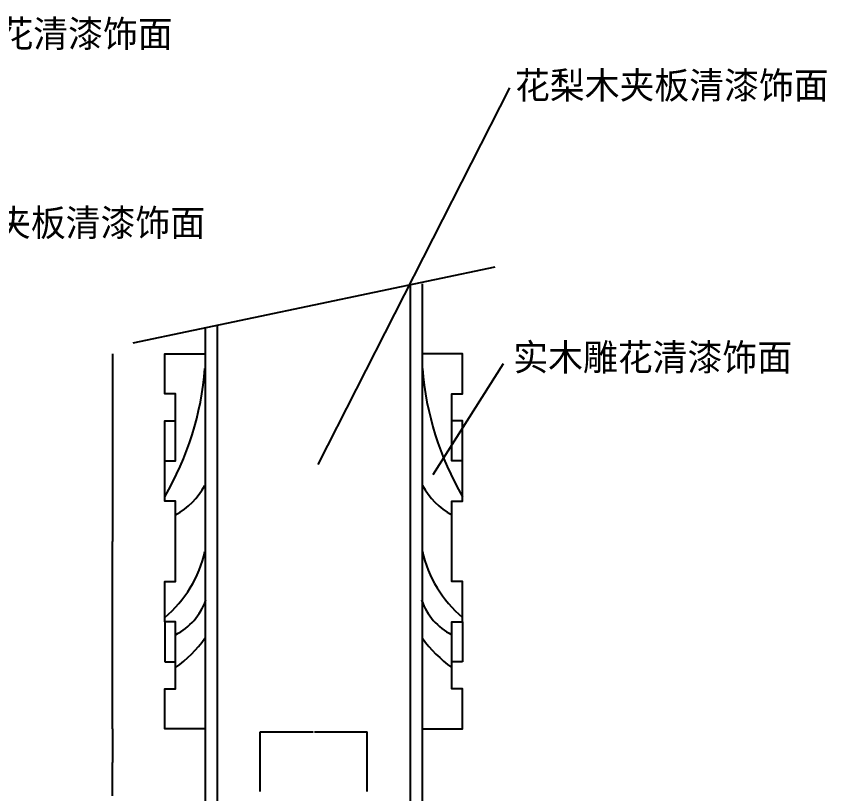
# Model space of a CAD drawing. Header units: metres. Extents: x 0 to 3549, y 0 to 4600.
# Drawn here: x 2328 to 3538, y 3407 to 4567 of the extents above; entities that cross this region are included whole.
import ezdxf

# ---------------------------------------------------------------- set-up
doc = ezdxf.new("R2010")
doc.units = ezdxf.units.M
for name, color, linetype in [('3', 3, 'Continuous'), ('4', 4, 'Continuous'), ('7', 7, 'Continuous'), ('BH', 3, 'Continuous'), ('DIM', 3, 'Continuous'), ('TEXT', 3, 'Continuous')]:
    doc.layers.add(name, color=color, linetype=linetype)
doc.dimstyles.get("Standard").update_dxf_attribs({"dimtxt": 2.5, "dimasz": 2.5, "dimexe": 1.25, "dimexo": 0.625, "dimtad": 1, "dimcen": 2.5, "dimazin": 3, "dimtfac": 1, "dimtmove": 0, "dimatfit": 3})

# ---------------------------------------------------------------- blocks, each defined once
blk = doc.blocks.new('*D37')
for p, q in [((2471.79, 4063.75), (2471.79, 3783.75)), ((2471.54, 3783.75), (2471.29, 3783.75)), ((2471.79, 3503.75), (2471.79, 3783.75)), ((2471.79, 3783.75), (2471.79, 3783.75)), ((2472.04, 3783.75), (2472.29, 3783.75))]:
    blk.add_line(p, q)
at = {"layer": 'Defpoints'}
for p in [(2471.79, 4063.75), (2471.79, 3783.75), (2471.79, 3503.75)]:
    blk.add_point(p, dxfattribs=at)
at = {"layer": 'DIM', "insert": (2471.79, 3784.875), "char_height": 1, "attachment_point": 5}
blk.add_mtext('280', dxfattribs=at)
blk = doc.blocks.new('*D48')
for p, q in [((2691.97, 3410.29), (2691.97, 3499.43)), ((2692.22, 3499.43), (2770.97, 3499.43)), ((2772.97, 3499.43), (2851.72, 3499.43)), ((2851.97, 3410.29), (2851.97, 3499.43))]:
    blk.add_line(p, q)
at = {"layer": 'Defpoints'}
for p in [(2691.97, 3499.43), (2691.97, 3410.29), (2851.97, 3410.29)]:
    blk.add_point(p, dxfattribs=at)
at = {"layer": '3', "insert": (2771.97, 3499.43), "char_height": 1, "attachment_point": 5}
blk.add_mtext('80', dxfattribs=at)
blk = doc.blocks.new('*D51')
for p, q in [((2471.79, 3503.75), (2471.79, 3453.75)), ((2471.54, 3453.75), (2471.29, 3453.75)), ((2471.79, 3403.75), (2471.79, 3453.75)), ((2471.79, 3453.75), (2471.79, 3453.75)), ((2472.04, 3453.75), (2472.29, 3453.75))]:
    blk.add_line(p, q)
at = {"layer": 'Defpoints'}
for p in [(2471.79, 3503.75), (2471.79, 3453.75), (2471.79, 3403.75)]:
    blk.add_point(p, dxfattribs=at)
at = {"layer": 'DIM', "insert": (2471.79, 3454.875), "char_height": 1, "attachment_point": 5}
blk.add_mtext('50', dxfattribs=at)

msp = doc.modelspace()

# ---------------------------------------------------------------- linework, layer by layer
at = {"layer": '4'}
for p, q in [((2915.97, 4164.83), (2915.97, 2423.75)), ((2933.97, 4168.18), (2933.97, 2423.75)), ((2609.97, 4102.47), (2609.97, 2423.75)), ((2627.97, 4106.26), (2627.97, 2423.75))]:
    msp.add_line(p, q, dxfattribs=at)
for points in [[(2609.97, 3503.75), (2549.97, 3503.75), (2549.97, 3563.75), (2565.97, 3563.75), (2565.97, 3663.75), (2549.97, 3663.75), (2549.97, 3723.75), (2565.97, 3723.75), (2565.97, 3843.75), (2549.97, 3843.75), (2549.97, 3903.75), (2565.97, 3903.75), (2565.97, 4003.75), (2549.97, 4003.75), (2549.97, 4063.75), (2609.97, 4063.75)], [(2933.97, 3503.75), (2993.97, 3503.75), (2993.97, 3563.75), (2977.97, 3563.75), (2977.97, 3663.75), (2993.97, 3663.75), (2993.97, 3723.75), (2977.97, 3723.75), (2977.97, 3843.75), (2993.97, 3843.75), (2993.97, 3903.75), (2977.97, 3903.75), (2977.97, 4003.75), (2993.97, 4003.75), (2993.97, 4063.75), (2933.97, 4063.75)]]:
    msp.add_lwpolyline(points, dxfattribs=at)
at = {"layer": '7'}
for p, q in [((2549.97, 3663.75), (2549.97, 3603.75)), ((2993.97, 3663.75), (2993.97, 3603.75)), ((2549.97, 3603.75), (2565.97, 3603.75)), ((2993.97, 3603.75), (2977.97, 3603.75))]:
    msp.add_line(p, q, dxfattribs=at)
for points in [[(2549.97, 3903.75), (2549.97, 3963.75), (2565.97, 3963.75)], [(2993.97, 3903.75), (2993.97, 3963.75), (2977.97, 3963.75)]]:
    msp.add_lwpolyline(points, dxfattribs=at)
at = {"layer": 'BH'}
for centre, radius, start, end in [((2158.27, 4077.96), 452.97, 329.8, 355.43), ((3385.67, 4077.96), 452.97, 184.57, 210.2), ((2514.46, 3918.74), 108.35, 298.32, 331.64), ((3029.48, 3918.74), 108.35, 208.36, 241.68), ((2434.41, 3808.02), 179.75, 309.93, 347.38), ((3109.54, 3808.02), 179.75, 192.62, 230.07), ((2525.96, 3724.83), 89.71, 296.41, 341.18), ((3017.98, 3724.83), 89.71, 198.82, 243.59), ((2448.79, 3756.82), 199.44, 305.98, 323.84), ((3095.16, 3756.82), 199.44, 216.16, 234.02)]:
    msp.add_arc(centre, radius, start, end, dxfattribs=at)
at = {"layer": 'DIM'}
msp.add_line((2502.8, 4079.91), (3042.84, 4193.61), dxfattribs=at)

# ---------------------------------------------------------------- texts
at = {"layer": 'TEXT'}
for s, p in [('实木雕花清漆饰面', (2145.66, 4521.23)), ('花梨木夹板清漆饰面 ', (3072.37, 4444.3)), ('花梨木夹板清漆饰面 ', (2142.02, 4239.17)), ('实木雕花清漆饰面', (3069.74, 4038.46))]:
    msp.add_text(s, height=40, dxfattribs=at).set_placement(p)

# ---------------------------------------------------------------- dimensions: what is measured, and where the dimension line sits
at = {"layer": '3'}
dim = msp.add_linear_dim(base=(2691.97, 3499.43), p1=(2691.97, 3410.29), p2=(2851.97, 3410.29), text='80', dimstyle='Standard', dxfattribs=at)
dim.commit()
dim.dimension.update_dxf_attribs({"geometry": '*D48', "text_midpoint": (2771.97, 3499.43)})
at = {"layer": 'DIM'}
for base, p1, p2, text, picture, middle in [((2471.79, 3783.75), (2471.79, 4063.75), (2471.79, 3503.75), '280', '*D37', (2471.79, 3784.875)), ((2471.79, 3453.75), (2471.79, 3503.75), (2471.79, 3403.75), '50', '*D51', (2471.79, 3454.875))]:
    dim = msp.add_linear_dim(base=base, p1=p1, p2=p2, text=text, dimstyle='Standard', dxfattribs=at)
    dim.commit()
    dim.dimension.update_dxf_attribs({"geometry": picture, "text_midpoint": middle})

# ---------------------------------------------------------------- leaders
for points in [[(2778.91, 3898.62), (3064.76, 4460.5)], [(2950.39, 3883.35), (3055.02, 4049.36)]]:
    msp.add_leader(points, dimstyle='Standard', dxfattribs=at)

doc.saveas('drawing.dxf')
